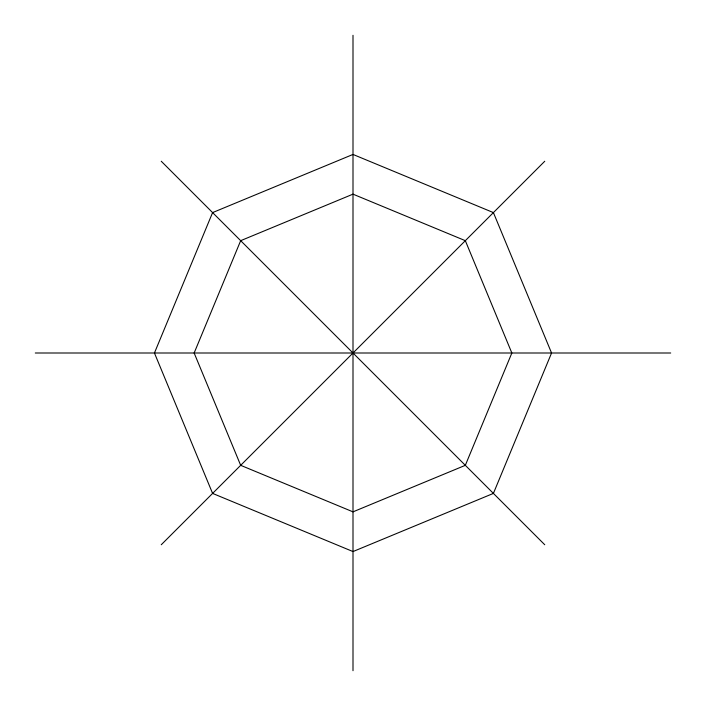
<?xml version="1.0" encoding="UTF-8"?>
<svg xmlns="http://www.w3.org/2000/svg" width="706" height="706" viewBox="0 0 706 706"><rect width="100%" height="100%" fill="white"/><g stroke="black" fill="none" stroke-linecap="round" stroke-linejoin="round"><path stroke-width="1.06" d="M161.25 544.75L544.75 161.25M35.3 353L670.7 353M161.25 161.25L544.75 544.75M353 35.3L353 670.7M212.594 212.594L154.438 353L212.594 493.406L353 551.562L493.406 493.406L551.562 353L493.406 212.594L353 154.438L212.594 212.594M240.675 240.675L194.15 353L240.675 465.325L353 511.85L465.325 465.325L511.85 353L465.325 240.675L353 194.15L240.675 240.675"/></g></svg>
